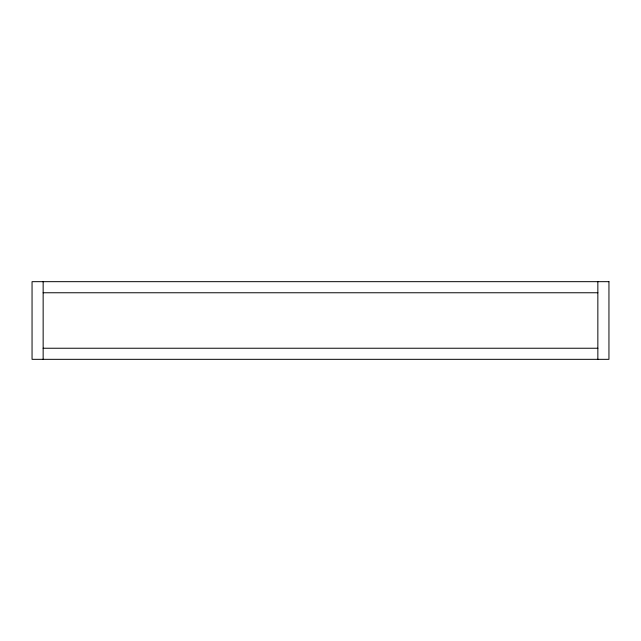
<?xml version="1.0" encoding="UTF-8"?>
<svg xmlns="http://www.w3.org/2000/svg" width="641" height="641" viewBox="0 0 641 641"><rect width="100%" height="100%" fill="white"/><g stroke="black" fill="none" stroke-linecap="round" stroke-linejoin="round"><path stroke-width="0.96" d="M43.147 292.761L597.853 292.761M43.147 348.239L597.853 348.239M597.853 281.671L597.853 359.329M43.147 281.671L43.147 359.329M608.95 281.671L32.05 281.671L32.05 359.329L608.95 359.329L608.95 281.671"/></g></svg>
